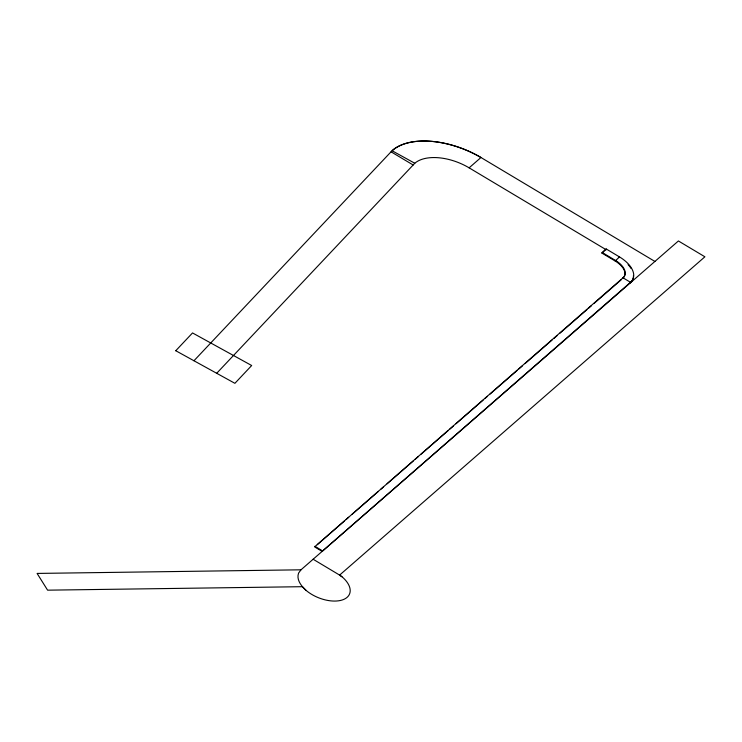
<?xml version="1.0" encoding="UTF-8"?>
<svg xmlns="http://www.w3.org/2000/svg" width="742" height="742" viewBox="0 0 742 742"><rect width="100%" height="100%" fill="white"/><g stroke="black" fill="none" stroke-linecap="round" stroke-linejoin="round"><path stroke-width="1.11" d="M391.053 151.813L413.155 164.993M216.692 373.291L414.815 163.24A42.248 23.317 22.1 0 1 469.12 167.84L606.297 249.813M341.96 576.757L339.613 575.096L341.96 576.738A27.547 15.202 22.1 0 1 343.101 599.675A27.547 15.202 22.1 0 1 306.131 590.437C301.428 586.199 296.141 579.79 298.59 573.074L301.002 569.81L678.411 240.965L704.9 256.797L339.613 575.096L313.133 559.245M633.464 275.449A28.493 15.73 22.1 0 1 630.255 282.934L630.514 282.303L623.011 277.823L314.636 546.91L322.139 551.399L630.514 282.303A28.493 15.73 22.1 0 0 619.477 256.908L606.233 248.987L602.198 252.503L601.957 253.115L615.192 261.026A19.524 10.778 22.1 0 1 622.761 278.435L623.011 277.823A19.524 10.778 22.1 0 0 615.443 260.414L602.198 252.503M469.12 167.84L480.964 157.508L654.908 261.444M606.233 248.987L601.957 253.115M615.192 261.026L619.477 256.908L619.218 257.539M193.968 360.751L392.073 150.719A69.386 38.296 22.1 0 1 480.964 157.508L480.964 157.508A69.386 38.296 22.1 0 0 392.073 150.737L414.806 163.259M317.251 544.628L344.316 521.051M346.06 519.53L348.675 517.248M352.172 514.206L378.355 491.389M380.971 489.108L383.595 486.826M387.083 483.784L413.266 460.967M415.019 459.446L418.507 456.404M421.122 454.123L448.187 430.546M449.93 429.024L453.427 425.982M456.042 423.701L483.098 400.123M484.841 398.602L487.466 396.321M490.082 394.039L517.146 370.462M518.89 368.941L522.377 365.899M525.002 363.617L552.057 340.04M553.801 338.519L557.298 335.477M559.913 333.195L586.968 309.618M588.721 308.097L591.337 305.815M593.952 303.534L621.017 279.957M301.002 569.81L37.1 573.427L47.599 590.168L302.448 586.69L306.121 590.456M314.886 546.298L322.39 550.787M628.094 264.606A28.493 15.73 22.1 0 1 631.09 268.511M175.761 350.725L234.899 383.317L251.677 365.518L192.53 332.945L175.752 350.743"/></g></svg>
